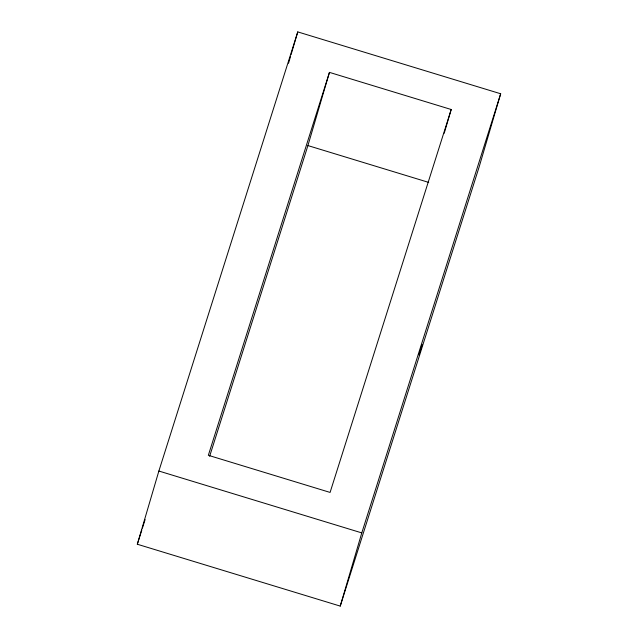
<?xml version="1.0" encoding="UTF-8"?>
<svg xmlns="http://www.w3.org/2000/svg" width="638" height="638" viewBox="0 0 638 638"><rect width="100%" height="100%" fill="white"/><g stroke="black" fill="none" stroke-linecap="round" stroke-linejoin="round"><path stroke-width="0.96" d="M137.322 544.238L158.87 471.035L297.763 31.9L500.678 93.762L479.13 166.965L340.237 606.1L137.322 544.238L141.827 530.011M288.528 63.274L290.489 56.615M291.048 54.716L297.763 31.9M209.639 456.29L307.915 145.576L329.455 72.381L451.202 109.497L444.207 133.262M340.237 606.1L361.786 532.905L500.678 93.762M142.426 528.112L145.121 519.571M329.455 72.381L208.339 455.301L330.085 492.424L451.202 109.497M307.915 145.576L428.712 182.404M158.87 471.035L361.786 532.905M418.959 354.808L422.005 344.863L418.959 354.808"/></g></svg>
